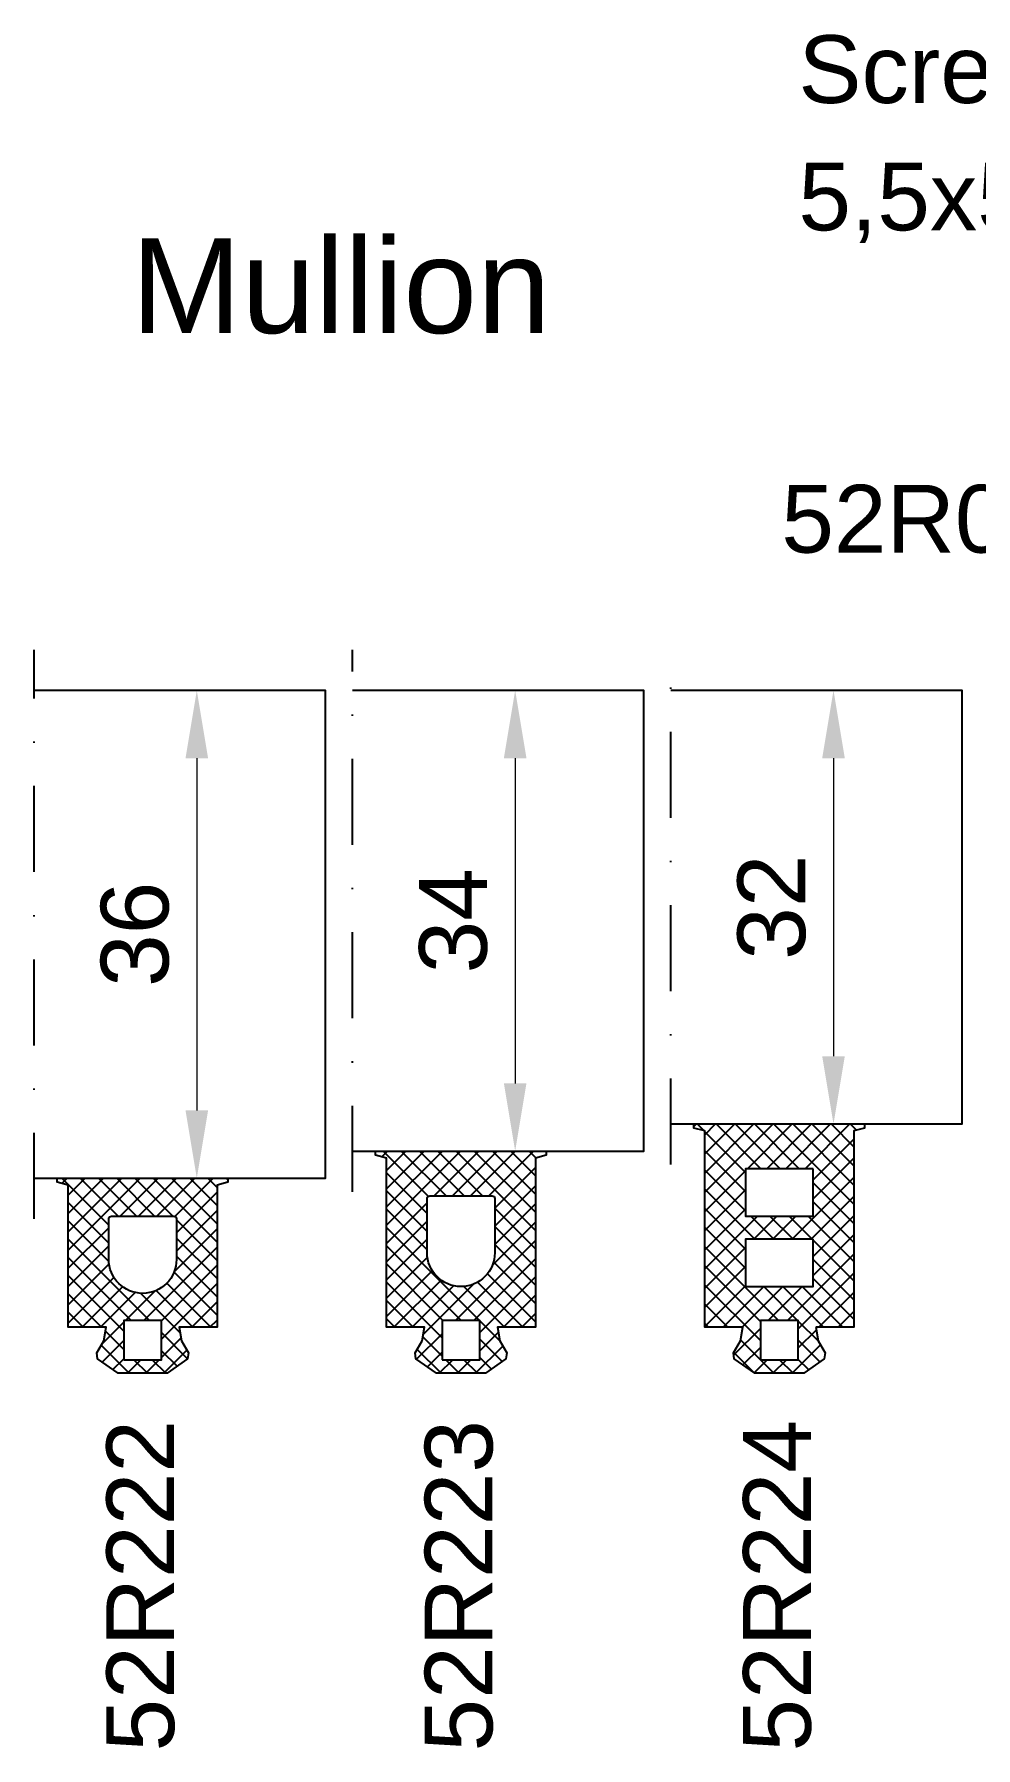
# Model space of a CAD drawing. Header units: millimetres. Extents: x 22319 to 27873, y 35287 to 39437.
# Drawn here: x 25616.6 to 25686.1, y 38666.1 to 38792.5 of the extents above; entities that cross this region are included whole.
import ezdxf

# ---------------------------------------------------------------- set-up
doc = ezdxf.new("R2010")
doc.units = ezdxf.units.MM
doc.header["$LTSCALE"] = 0.5
doc.linetypes.add('DASHDOT', pattern=[25.4, 12.7, -6.35, 0, -6.35])
for name, color, linetype in [('6', 6, 'Continuous'), ('FYLLD', 6, 'Continuous'), ('LIST', 2, 'Continuous')]:
    doc.layers.add(name, color=color, linetype=linetype)
for name, color, linetype, lineweight in [('AM_5', 3, 'Continuous', 18), ('AM_6', 2, 'Continuous', 20), ('AM_7', 4, 'DASHDOT', 25)]:
    doc.layers.add(name, color=color, linetype=linetype, lineweight=lineweight)
doc.styles.add('Border', font='ARIAL.TTF')
doc.styles.get("Standard").update_dxf_attribs({"font": 'ARIAL.TTF'})
doc.dimstyles.new('SBS_DIN$0', dxfattribs={"dimscale": 2, "dimtxt": 2.5, "dimasz": 2.5, "dimexe": 1, "dimexo": 1, "dimgap": 1, "dimtad": 1, "dimrnd": 0.5, "dimdsep": 46, "dimtxsty": 'Standard', "dimcen": 0, "dimclrd": 256, "dimclre": 256, "dimclrt": 2, "dimadec": 0, "dimazin": 2, "dimtp": 0.1, "dimtm": 0.1, "dimtfac": 0.71, "dimtofl": 0, "dimtmove": 0, "dimatfit": 3, "dimfxl": 0, "dimlwd": -1, "dimlwe": -1, "dimarcsym": 0})

# ---------------------------------------------------------------- blocks, each defined once
blk = doc.blocks.new('*D351')
at = {"layer": 'AM_5'}
blk.add_line((25675.57520872579, 38739.10107471207), (25675.57520872579, 38717.10107471207), dxfattribs=at)
for points in [[(25674.74187539246, 38739.10107471207), (25676.40854205912, 38739.10107471207), (25675.57520872579, 38744.10107471207)], [(25674.74187539246, 38717.10107471207), (25676.40854205912, 38717.10107471207), (25675.57520872579, 38712.10107471207)]]:
    blk.add_solid(points, dxfattribs=at)
at = {"layer": 'Defpoints', "color": 0}
for p in [(25675.57520872579, 38744.10107471207), (25675.57520872579, 38712.10107471207), (25675.57520872579, 38712.10107471207)]:
    blk.add_point(p, dxfattribs=at)
at = {"layer": 'AM_5', "color": 2, "insert": (25671.02063846658, 38728.10107471208), "char_height": 5, "attachment_point": 5, "rotation": 90}
blk.add_mtext('32', dxfattribs=at)
blk = doc.blocks.new('*D352')
at = {"layer": 'AM_5'}
blk.add_line((25652.07520872579, 38739.10107471207), (25652.07520872579, 38715.10107471207), dxfattribs=at)
for points in [[(25651.24187539246, 38739.10107471207), (25652.90854205912, 38739.10107471207), (25652.07520872579, 38744.10107471207)], [(25651.24187539246, 38715.10107471207), (25652.90854205912, 38715.10107471207), (25652.07520872579, 38710.10107471207)]]:
    blk.add_solid(points, dxfattribs=at)
at = {"layer": 'Defpoints', "color": 0}
for p in [(25652.07520872579, 38744.10107471207), (25652.07520872579, 38710.10107471207), (25652.07520872579, 38710.10107471207)]:
    blk.add_point(p, dxfattribs=at)
at = {"layer": 'AM_5', "color": 2, "insert": (25647.52063846658, 38727.10107471208), "char_height": 5, "attachment_point": 5, "rotation": 90}
blk.add_mtext('34', dxfattribs=at)
blk = doc.blocks.new('*D353')
at = {"layer": 'AM_5'}
blk.add_line((25628.57520872579, 38739.10107471207), (25628.57520872579, 38713.10107471207), dxfattribs=at)
for points in [[(25627.74187539246, 38739.10107471207), (25629.40854205912, 38739.10107471207), (25628.57520872579, 38744.10107471207)], [(25627.74187539246, 38713.10107471207), (25629.40854205912, 38713.10107471207), (25628.57520872579, 38708.10107471207)]]:
    blk.add_solid(points, dxfattribs=at)
at = {"layer": 'Defpoints', "color": 0}
for p in [(25628.57520872579, 38744.10107471207), (25628.57520872579, 38708.10107471207), (25628.57520872579, 38708.10107471207)]:
    blk.add_point(p, dxfattribs=at)
at = {"layer": 'AM_5', "color": 2, "insert": (25624.02063846658, 38726.10107471208), "char_height": 5, "attachment_point": 5, "rotation": 90}
blk.add_mtext('36', dxfattribs=at)

msp = doc.modelspace()

# ---------------------------------------------------------------- hatches: boundary and pattern name
at = {"layer": 'FYLLD'}
h = msp.add_hatch(dxfattribs=at)
h.set_pattern_fill('USER', color=256, angle=45, pattern_type=0)
h.set_pattern_definition([(315, (25177.57520872579, 38819.60107471207), (-0.7071067811865475, -0.7071067811865476), []), (225, (25177.57520872579, 38819.60107471207), (-0.7071067811865472, 0.7071067811865478), [])])
edge = h.paths.add_edge_path()
edge.add_line((25677.07520872579, 38711.58671571207), (25677.07520872579, 38697.10107471207))
edge.add_line((25677.87521172579, 38711.80107571207), (25677.07520872579, 38711.58671571207))
edge.add_line((25677.87521172579, 38712.10107471207), (25677.87521172579, 38711.80107571208))
edge.add_line((25665.27520572579, 38712.10107471207), (25677.87521172579, 38712.10107471207))
edge.add_line((25665.27520572579, 38711.80107571207), (25665.27520572579, 38712.10107471207))
edge.add_line((25666.07520872579, 38711.58671571207), (25665.27520572579, 38711.80107571206))
edge.add_line((25666.07520872579, 38697.10107471207), (25666.07520872579, 38711.58671571207))
edge.add_line((25668.87521172579, 38697.10107471207), (25666.07520872579, 38697.10107471207))
edge.add_line((25668.69967472579, 38696.09293271207), (25668.87521172579, 38697.10107471207))
edge.add_line((25668.19374672579, 38695.20344171207), (25668.69967472579, 38696.09293271208))
edge.add_line((25668.25313372579, 38694.76684171207), (25668.19374672579, 38695.20344171207))
edge.add_line((25669.77520572579, 38693.70107471207), (25668.25313372579, 38694.76684171207))
edge.add_line((25673.37521172579, 38693.70107471207), (25669.77520572579, 38693.70107471207))
edge.add_line((25674.89728372579, 38694.76684171207), (25673.37521172579, 38693.70107471207))
edge.add_line((25674.95667072579, 38695.20344171207), (25674.89728372579, 38694.76684171207))
edge.add_line((25674.45074272579, 38696.09293271207), (25674.95667072579, 38695.20344171207))
edge.add_line((25674.27520572579, 38697.10107471207), (25674.45074272579, 38696.09293271208))
edge.add_line((25677.07520872579, 38697.10107471207), (25674.27520572579, 38697.10107471207))
edge = h.paths.add_edge_path(flags=16)
edge.add_line((25672.97521072579, 38697.60107471207), (25670.17520672579, 38697.60107471207))
edge.add_line((25672.97521072579, 38694.70107471207), (25672.97521072579, 38697.60107471207))
edge.add_line((25670.17520672579, 38694.70107471207), (25672.97521072579, 38694.70107471207))
edge.add_line((25670.17520672579, 38697.60107471207), (25670.17520672579, 38694.70107471207))
edge.add_line((25674.07520872579, 38703.60107471207), (25669.07520872579, 38703.60107471207))
edge.add_line((25674.07520872579, 38700.10107471207), (25674.07520872579, 38703.60107471207))
edge.add_line((25669.07520872579, 38700.10107471207), (25674.07520872579, 38700.10107471207))
edge.add_line((25669.07520872579, 38703.60107471207), (25669.07520872579, 38700.10107471207))
edge.add_line((25674.07520872579, 38708.80107471207), (25669.07520872579, 38708.80107471207))
edge.add_line((25674.07520872579, 38705.30107471207), (25674.07520872579, 38708.80107471207))
edge.add_line((25669.07520872579, 38705.30107471207), (25674.07520872579, 38705.30107471207))
edge.add_line((25669.07520872579, 38708.80107471207), (25669.07520872579, 38705.30107471207))
h = msp.add_hatch(dxfattribs=at)
h.set_pattern_fill('NET,_O', color=256, scale=0.3, angle=45)
h.set_pattern_definition([(315, (-1604.72905250511, 62737.73128326301), (-0.6735192090801864, -0.6735192090801865), []), (225, (-1604.72905250511, 62737.73128326301), (-0.6735192090801865, 0.6735192090801864), [])])
h.paths.add_polyline_path([(25646.67520872579, 38694.70107471207), (25649.47521272579, 38694.70107471207), (25649.47521272579, 38697.60107471207), (25646.67520872579, 38697.60107471207)], flags=16)
edge = h.paths.add_edge_path(flags=16)
edge.add_line((25645.77521072579, 38706.80107471207), (25650.37521072579, 38706.80107471207))
edge.add_arc((25650.37521072579, 38706.60107471207), 0.1999999999970896, 0, 90, ccw=False)
edge.add_line((25650.57521072579, 38706.60107471207), (25650.57521072579, 38702.60107471207))
edge.add_arc((25648.07521072579, 38702.60107471207), 2.5, -90, 0, ccw=False)
edge.add_arc((25648.07521072579, 38702.60107471207), 2.5, 180, 270, ccw=False)
edge.add_line((25645.57521072579, 38702.60107471207), (25645.57521072579, 38706.60107471207))
edge.add_arc((25645.77521072579, 38706.60107471207), 0.2000000000007276, 90, 180, ccw=False)
h.paths.add_polyline_path([(25641.77520972579, 38710.10107471207), (25654.37521172579, 38710.10107471207), (25654.37521172579, 38709.80107471207), (25653.57520872579, 38709.58671571207), (25653.57520872579, 38697.10107471207), (25650.77520572579, 38697.10107471207), (25650.95074272579, 38696.09293271207), (25651.45667072579, 38695.20344171207), (25651.39728372579, 38694.76684171207), (25649.87521172579, 38693.70107471207), (25646.27520972579, 38693.70107471207), (25644.75313372579, 38694.76684171207), (25644.69374672579, 38695.20344171207), (25645.19967872579, 38696.09293271207), (25645.37520772579, 38697.10107471207), (25642.57520872579, 38697.10107471207), (25642.57520872579, 38709.58671571207), (25641.77520972579, 38709.80107471207)])
h = msp.add_hatch(dxfattribs=at)
h.set_pattern_fill('NET,_O', color=256, scale=0.3, angle=45)
h.set_pattern_definition([(315, (-1610.22905250511, 62737.73128326301), (-0.6735192090801864, -0.6735192090801865), []), (225, (-1610.22905250511, 62737.73128326301), (-0.6735192090801865, 0.6735192090801864), [])])
h.paths.add_polyline_path([(25623.17520672579, 38694.70107471207), (25625.97521072579, 38694.70107471207), (25625.97521072579, 38697.60107471207), (25623.17520672579, 38697.60107471207)], flags=16)
edge = h.paths.add_edge_path(flags=16)
edge.add_line((25622.27520872579, 38705.30107471207), (25626.87520872579, 38705.30107471207))
edge.add_arc((25626.87520872579, 38705.10107471207), 0.1999999999970896, 0, 90, ccw=False)
edge.add_line((25627.07520872579, 38705.10107471207), (25627.07520872579, 38702.10107471207))
edge.add_arc((25624.57520872579, 38702.10107471207), 2.5, -90, 0, ccw=False)
edge.add_arc((25624.57520872579, 38702.10107471207), 2.5, 180, 270, ccw=False)
edge.add_line((25622.07520872579, 38702.10107471207), (25622.07520872579, 38705.10107471207))
edge.add_arc((25622.27520872579, 38705.10107471207), 0.1999999999970896, 90, 180, ccw=False)
h.paths.add_polyline_path([(25621.19374672579, 38695.20344171207), (25621.69967872579, 38696.09293271207), (25621.87520772579, 38697.10107471207), (25619.07520872579, 38697.10107471207), (25619.07520872579, 38707.58671571207), (25618.27520972579, 38707.80107471207), (25618.27520972579, 38708.10107471207), (25630.87520772579, 38708.10107471207), (25630.87520772579, 38707.80107471207), (25630.07520872579, 38707.58671571207), (25630.07520872579, 38697.10107471207), (25627.27520972579, 38697.10107471207), (25627.45073872579, 38696.09293271207), (25627.95667072579, 38695.20344171207), (25627.89727972579, 38694.76684171207), (25626.37520772579, 38693.70107471207), (25622.77520972579, 38693.70107471207), (25621.25313372579, 38694.76684171207)])

# ---------------------------------------------------------------- linework, layer by layer
at = {"color": 2, "linetype": 'Continuous'}
for points in [[(25645.77521072579, 38706.80107471207), (25650.37521072579, 38706.80107471207, -0.414213562373095), (25650.57521072579, 38706.60107471207), (25650.57521072579, 38702.60107471207, -0.414213562373095), (25648.07521072579, 38700.10107471207, -0.414213562373095), (25645.57521072579, 38702.60107471207), (25645.57521072579, 38706.60107471207, -0.414213562373095)], [(25622.27520872579, 38705.30107471207), (25626.87520872579, 38705.30107471207, -0.414213562373095), (25627.07520872579, 38705.10107471207), (25627.07520872579, 38702.10107471207, -0.414213562373095), (25624.57520872579, 38699.60107471207, -0.414213562373095), (25622.07520872579, 38702.10107471207), (25622.07520872579, 38705.10107471207, -0.414213562373095)]]:
    msp.add_lwpolyline(points, format="xyb", close=True, dxfattribs=at)
at = {"layer": '6'}
for points in [[(25616.57520872579, 38708.10107471207), (25638.07521572578, 38708.10107471207), (25638.07521572578, 38744.10107471207), (25616.57520872579, 38744.10107471207)], [(25640.07520872579, 38710.10107471207), (25661.57521572579, 38710.10107471207), (25661.57521572579, 38744.10107471207), (25640.07520872579, 38744.10107471207)], [(25663.57520872579, 38712.10107471207), (25685.07521572579, 38712.10107471207), (25685.07521572579, 38744.10107471207), (25663.57520872579, 38744.10107471207)]]:
    msp.add_lwpolyline(points, dxfattribs=at)
at = {"layer": 'AM_7'}
for p, q in [((25616.57520872579, 38705.10107471207), (25616.57520872579, 38747.10107471207)), ((25640.07520872579, 38707.10107471207), (25640.07520872579, 38747.10107471207)), ((25663.57520872579, 38709.10107471207), (25663.57520872579, 38747.10107471207))]:
    msp.add_line(p, q, dxfattribs=at)
at = {"layer": 'LIST'}
for points in [[(25674.27520572579, 38697.10107471207), (25674.45074272579, 38696.09293271207), (25674.95667072579, 38695.20344171207), (25674.89728372579, 38694.76684171207), (25673.37521172579, 38693.70107471207), (25669.77520572579, 38693.70107471207), (25668.25313372579, 38694.76684171207), (25668.19374672579, 38695.20344171207), (25668.69967472579, 38696.09293271207), (25668.87521172579, 38697.10107471207), (25666.07520872579, 38697.10107471207), (25666.07520872579, 38711.58671571207), (25665.27520572579, 38711.80107571207), (25665.27520572579, 38712.10107471207), (25677.87521172579, 38712.10107471207), (25677.87521172579, 38711.80107571207), (25677.07520872579, 38711.58671571207), (25677.07520872579, 38697.10107471207)], [(25641.77520972579, 38710.10107471207), (25654.37521172579, 38710.10107471207), (25654.37521172579, 38709.80107471207), (25653.57520872579, 38709.58671571207), (25653.57520872579, 38697.10107471207), (25650.77520572579, 38697.10107471207), (25650.95074272579, 38696.09293271207), (25651.45667072579, 38695.20344171207), (25651.39728372579, 38694.76684171207), (25649.87521172579, 38693.70107471207), (25646.27520972579, 38693.70107471207), (25644.75313372579, 38694.76684171207), (25644.69374672579, 38695.20344171207), (25645.19967872579, 38696.09293271207), (25645.37520772579, 38697.10107471207), (25642.57520872579, 38697.10107471207), (25642.57520872579, 38709.58671571207), (25641.77520972579, 38709.80107471207)], [(25621.19374672579, 38695.20344171207), (25621.69967872579, 38696.09293271207), (25621.87520772579, 38697.10107471207), (25619.07520872579, 38697.10107471207), (25619.07520872579, 38707.58671571207), (25618.27520972579, 38707.80107471207), (25618.27520972579, 38708.10107471207), (25630.87520772579, 38708.10107471207), (25630.87520772579, 38707.80107471207), (25630.07520872579, 38707.58671571207), (25630.07520872579, 38697.10107471207), (25627.27520972579, 38697.10107471207), (25627.45073872579, 38696.09293271207), (25627.95667072579, 38695.20344171207), (25627.89727972579, 38694.76684171207), (25626.37520772579, 38693.70107471207), (25622.77520972579, 38693.70107471207), (25621.25313372579, 38694.76684171207)], [(25674.07520872579, 38708.80107471207), (25669.07520872579, 38708.80107471207), (25669.07520872579, 38705.30107471207), (25674.07520872579, 38705.30107471207)], [(25674.07520872579, 38703.60107471207), (25669.07520872579, 38703.60107471207), (25669.07520872579, 38700.10107471207), (25674.07520872579, 38700.10107471207)], [(25623.17520672579, 38694.70107471207), (25625.97521072579, 38694.70107471207), (25625.97521072579, 38697.60107471207), (25623.17520672579, 38697.60107471207)], [(25646.67520872579, 38694.70107471207), (25649.47521272579, 38694.70107471207), (25649.47521272579, 38697.60107471207), (25646.67520872579, 38697.60107471207)], [(25670.17520672579, 38694.70107471207), (25672.97521072579, 38694.70107471207), (25672.97521072579, 38697.60107471207), (25670.17520672579, 38697.60107471207)]]:
    msp.add_lwpolyline(points, close=True, dxfattribs=at)

# ---------------------------------------------------------------- texts
at = {"layer": 'AM_6', "style": 'Border'}
for s, p in [('Screw SCM647', (25672.98415637007, 38787.45662538848)), ('5,5x58mm, c/c=200mm', (25672.98415637007, 38778.05797223799))]:
    msp.add_text(s, height=5, dxfattribs=at).set_placement(p)
at = {"layer": 'AM_6', "attachment_point": 7, "style": 'Border'}
for s, insert, char_height in [('Mullion', (25623.72238671041, 38770.37759466296), 7), ('52R027', (25671.72455924422, 38754.20136232613), 5)]:
    msp.add_mtext(s, dxfattribs=dict(at, insert=insert, char_height=char_height))
at = {"layer": 'AM_6', "char_height": 5, "attachment_point": 3, "rotation": 90.00000000000001, "style": 'Border'}
for s, insert in [('52R222', (25621.90219498019, 38690.24935608608)), ('52R223', (25645.40219498019, 38690.24935608608)), ('52R224', (25668.90219498019, 38690.24935608608))]:
    msp.add_mtext(s, dxfattribs=dict(at, insert=insert))

# ---------------------------------------------------------------- dimensions: what is measured, and where the dimension line sits
at = {"layer": 'AM_5'}
for base, p1, p2, picture, middle in [((25628.57520872579, 38708.10107471207), (25628.57520872579, 38744.10107471207), (25628.57520872579, 38708.10107471207), '*D353', (25624.02063846658, 38726.10107471208)), ((25652.07520872579, 38710.10107471207), (25652.07520872579, 38744.10107471207), (25652.07520872579, 38710.10107471207), '*D352', (25647.52063846658, 38727.10107471208)), ((25675.57520872579, 38712.10107471207), (25675.57520872579, 38744.10107471207), (25675.57520872579, 38712.10107471207), '*D351', (25671.02063846658, 38728.10107471208))]:
    dim = msp.add_linear_dim(base=base, p1=p1, p2=p2, angle=270, dimstyle='SBS_DIN$0', dxfattribs=at)
    dim.commit()
    dim.dimension.update_dxf_attribs({"geometry": picture, "text_midpoint": middle})

doc.saveas('drawing.dxf')
